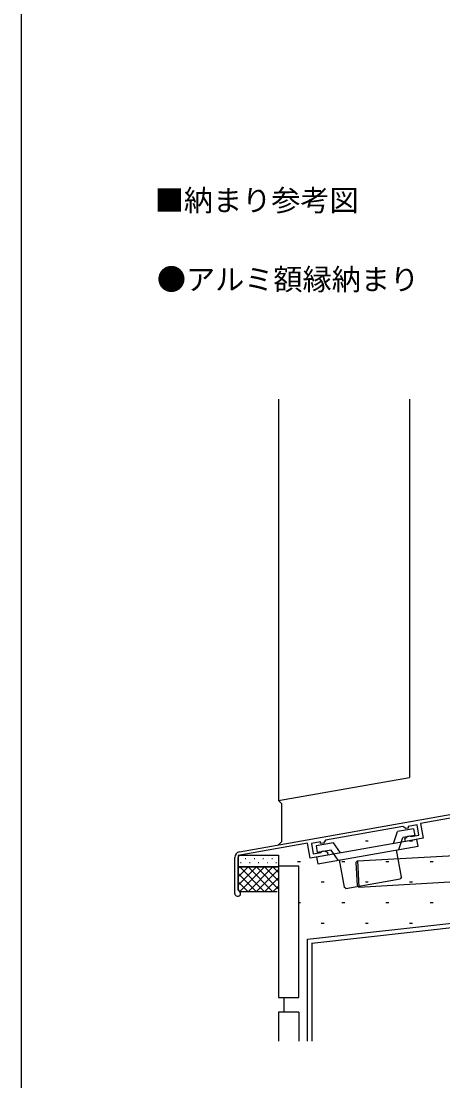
# Model space of a CAD drawing. Units: millimetres, scale not verified. Extents: x -437 to 438, y -681 to 679.
# Drawn here: x -436.8 to -292.1, y -48.5 to 315 of the extents above; entities that cross this region are included whole.
import ezdxf
from ezdxf.enums import TextEntityAlignment as Align

# ---------------------------------------------------------------- set-up
doc = ezdxf.new("R2010")
doc.units = ezdxf.units.MM
doc.header["$LTSCALE"] = 4
for name, color, linetype in [('0-2_USER1', 3, 'Continuous'), ('0-3_YKK_11', 7, 'Continuous'), ('0-5_YKK_13', 4, 'Continuous'), ('0-7_YKK_ZWAK', 7, 'Continuous'), ('0-8_YSS_K', 3, 'Continuous')]:
    doc.layers.add(name, color=color, linetype=linetype)
doc.styles.add('ＭＳ ゴシック', font='')
doc.styles.get('ＭＳ ゴシック').set_extended_font_data('MS Gothic')

msp = doc.modelspace()

# ---------------------------------------------------------------- linework, layer by layer
at = {"layer": '0-3_YKK_11'}
msp.add_line((-363.508, 15.814), (-363.508, 28.136), dxfattribs=at)
for points in [[(-361.855, 30.106), (-276.712, 45.119), (-276.712, 49.66)], [(-275.512, 44.112), (-299.709, 39.845), (-298.806, 34.724), (-304.911, 33.648), (-305.085, 34.633), (-304.089, 35.468), (-303.425, 35.585), (-303.199, 35.447), (-302.974, 35.309), (-300.312, 35.779), (-300.937, 39.324), (-303.955, 38.792), (-303.955, 38.233), (-304.83, 38.079), (-305.814, 38.769), (-332.404, 34.08), (-333.094, 33.096), (-334.081, 32.921), (-334.081, 33.48), (-337.178, 32.934), (-336.553, 29.389), (-333.89, 29.858), (-333.725, 30.065), (-333.56, 30.272), (-332.896, 30.389), (-331.675, 29.944), (-331.501, 28.959), (-337.607, 27.883), (-338.51, 33.004), (-362.308, 28.807), (-362.308, 17.014), (-362.123, 16.737)]]:
    msp.add_lwpolyline(points, dxfattribs=at)
for centre, radius, start, end in [((-361.508, 28.136), 2, 99.99999, 180.00002), ((-362.508, 15.814), 1, 180.00002, 67.38012)]:
    msp.add_arc(centre, radius, start, end, dxfattribs=at)
at = {"layer": '0-5_YKK_13'}
for p, q in [((-308.962, 32.933), (-307.631, 37.027)), ((-302.124, 37.998), (-307.631, 37.027)), ((-302.124, 37.998), (-301.725, 35.733)), ((-329.608, 33.152), (-335.608, 32.094)), ((-327.203, 29.717), (-329.608, 33.152)), ((-307.174, 30.913), (-305.843, 35.007)), ((-301.725, 35.733), (-305.843, 35.007)), ((-335.608, 32.094), (-335.208, 29.829)), ((-330.452, 30.667), (-335.208, 29.829)), ((-328.047, 27.233), (-330.452, 30.667)), ((-306.309, 21.419), (-307.959, 30.775)), ((-361.497, 26.382), (-361.297, 26.382)), ((-359.882, 27.797), (-359.682, 27.797)), ((-358.467, 26.382), (-358.267, 26.382)), ((-356.852, 27.797), (-356.652, 27.797)), ((-355.437, 26.382), (-355.237, 26.382)), ((-353.822, 27.797), (-353.622, 27.797)), ((-352.407, 26.382), (-352.207, 26.382)), ((-350.792, 27.797), (-350.592, 27.797)), ((-349.377, 26.382), (-349.177, 26.382)), ((-327.655, 27.302), (-326.005, 17.946)), ((-362.308, 24.319), (-361.739, 24.888)), ((-362.308, 21.49), (-358.91, 24.888)), ((-362.308, 18.662), (-356.082, 24.888)), ((-356.064, 16.388), (-362.308, 22.632)), ((-353.236, 16.388), (-361.736, 24.888)), ((-361.716, 16.425), (-353.254, 24.888)), ((-359.882, 24.967), (-359.682, 24.967)), ((-358.925, 16.388), (-350.425, 24.888)), ((-350.407, 16.388), (-358.907, 24.888)), ((-356.852, 24.967), (-356.652, 24.967)), ((-356.097, 16.388), (-348.506, 23.978)), ((-348.506, 17.316), (-356.079, 24.888)), ((-353.822, 24.967), (-353.622, 24.967)), ((-348.506, 20.144), (-353.25, 24.888)), ((-350.792, 24.967), (-350.592, 24.967)), ((-348.506, 22.972), (-350.422, 24.888)), ((-358.892, 16.388), (-362.308, 19.804)), ((-353.268, 16.388), (-348.506, 21.15)), ((-350.44, 16.388), (-348.506, 18.322)), ((-325.426, 17.541), (-306.715, 20.84)), ((-306.309, 21.419), (-306.715, 20.84)), ((-362.02, 16.687), (-362.305, 16.972)), ((-348.917, 16.388), (-361.689, 16.388)), ((-325.426, 17.541), (-326.005, 17.946))]:
    msp.add_line(p, q, dxfattribs=at)
msp.add_lwpolyline([(-335.44, 28.265), (-335.041, 26), (-300.573, 32.077), (-300.972, 34.342)], close=True, dxfattribs=at)
for points in [[(-348.506, 24.888), (-362.308, 24.888), (-362.308, 28.136)], [(-361.781, 28.888), (-348.506, 28.888), (-348.506, 24.888)], [(-362.308, 17.014), (-362.308, 24.888), (-348.506, 24.888), (-348.506, 15.977)]]:
    msp.add_lwpolyline(points, dxfattribs=at)
for centre, radius, start, end in [((-361.508, 28.136), 0.8, 109.956, 180), ((-362.008, 17.014), 0.3, 180, 247.38014), ((-362.508, 15.814), 1, 35.01266, 67.38014)]:
    msp.add_arc(centre, radius, start, end, dxfattribs=at)
at = {"layer": '0-7_YKK_ZWAK'}
msp.add_line((-436.8, 643.8), (-436.8, -681.2), dxfattribs=at)
at = {"layer": '0-8_YSS_K'}
for p, q in [((-348.51, 185.399), (-348.51, 47.69)), ((-303.513, 185.399), (-303.518, 55.624)), ((-348.51, 47.69), (-303.51, 55.625)), ((-347.51, 46.69), (-348.51, 47.69)), ((-347.51, 46.69), (-347.51, 33.459)), ((-347.51, 33.459), (-348.51, 32.459)), ((-321.428, 26.988), (-213.201, 33.043)), ((-318.684, 33.877), (-317.684, 33.877)), ((-303.534, 33.877), (-302.534, 33.877)), ((-341.909, 26.802), (-340.909, 26.802)), ((-326.759, 26.802), (-325.759, 26.802)), ((-321.428, 26.988), (-321.898, 26.46)), ((-321.898, 26.46), (-321.434, 18.473)), ((-321.428, 26.988), (-320.906, 18.003)), ((-311.609, 26.802), (-310.609, 26.802)), ((-296.459, 26.802), (-295.459, 26.802)), ((-320.925, 18.002), (-212.679, 24.058)), ((-338.512, 0.119), (-158.512, 20.119)), ((-337.012, -1.224), (-160.012, 18.443)), ((-333.834, 19.727), (-332.834, 19.727)), ((-320.906, 18.003), (-321.434, 18.473)), ((-318.684, 19.727), (-317.684, 19.727)), ((-303.534, 19.727), (-302.534, 19.727)), ((-341.506, 12.652), (-340.909, 12.652)), ((-326.759, 12.652), (-325.759, 12.652)), ((-311.609, 12.652), (-310.609, 12.652)), ((-296.459, 12.652), (-295.459, 12.652)), ((-333.834, 5.577), (-332.834, 5.577)), ((-318.684, 5.577), (-317.684, 5.577)), ((-303.534, 5.577), (-302.534, 5.577)), ((-338.512, -34.881), (-338.512, 0.119)), ((-337.012, -1.194), (-337.012, -34.881)), ((-346.506, -24.885), (-346.506, -19.885)), ((-348.506, -24.885), (-348.506, -34.881)), ((-341.506, -24.885), (-348.506, -24.885)), ((-341.506, -24.885), (-341.506, -34.881))]:
    msp.add_line(p, q, dxfattribs=at)
msp.add_lwpolyline([(-341.506, 25.115), (-348.506, 25.115), (-348.506, -19.885), (-341.506, -19.885)], close=True, dxfattribs=at)

# ---------------------------------------------------------------- texts
at = {"layer": '0-2_USER1', "style": 'ＭＳ ゴシック'}
for s, p in [('■納まり参考図', (-390.971, 247.715)), ('●アルミ額縁納まり', (-390.232, 220.616))]:
    msp.add_text(s, height=7.331, dxfattribs=at).set_placement(p, align=Align.BOTTOM_LEFT)

doc.saveas('drawing.dxf')
